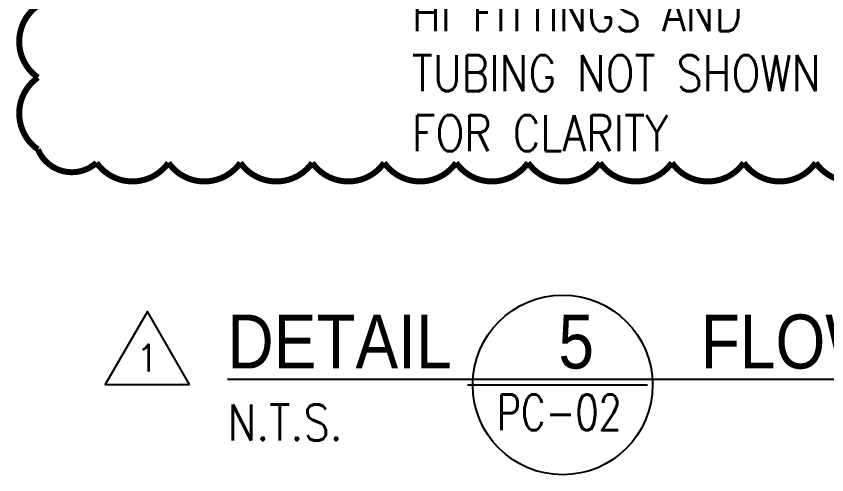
# Model space of a CAD drawing. Header units: inches. Extents: x 10198 to 13598, y 8611 to 9216.
# Drawn here: x 12424.3 to 12559.6, y 8731.4 to 8807.9 of the extents above; entities that cross this region are included whole.
import ezdxf
from ezdxf.enums import TextEntityAlignment as Align

# ---------------------------------------------------------------- set-up
doc = ezdxf.new("R2010")
doc.units = ezdxf.units.IN
doc.header["$LTSCALE"] = 0.1
doc.header["$MEASUREMENT"] = 0
doc.layers.get('0').update_dxf_attribs({"lineweight": 18})
doc.layers.add('AMMENDMENT NO. 1', color=200, linetype='Continuous', lineweight=18)
for name, color, linetype in [('DT-TEXT', 141, 'Continuous'), ('DT-TEXT @ 48', 141, 'Continuous'), ('E-POWR-IDEN', 71, 'Continuous'), ('E-POWR-IDEN @ 48', 71, 'Continuous')]:
    doc.layers.add(name, color=color, linetype=linetype)
doc.styles.add('RomanS', font='romans.shx', dxfattribs={"width": 0.85})

# ---------------------------------------------------------------- blocks, each defined once
blk = doc.blocks.new('Anno_Revision_A')
at = {"color": 0, "linetype": 'ByBlock', "lineweight": -2}
blk.add_lwpolyline([(1.175, -0.678), (0, 1.357), (-1.175, -0.678)], close=True, dxfattribs=at)
at = {"color": 0, "linetype": 'ByBlock', "lineweight": -2, "style": 'RomanS'}
blk.add_attdef('REVISION', text='', height=0.75, dxfattribs=at).set_placement((0, 0.058), align=Align.MIDDLE)

msp = doc.modelspace()

# ---------------------------------------------------------------- linework, layer by layer
at = {"layer": 'AMMENDMENT NO. 1', "const_width": 1}
msp.add_lwpolyline([(12569.71369, 8783.43129, -0.52056705), (12557.71369, 8783.43129, -0.52056705), (12545.71369, 8783.43129, -0.52056705), (12533.71369, 8783.43129, -0.52056705), (12521.71369, 8783.43129, -0.52056705), (12509.71369, 8783.43129, -0.52056705), (12497.71369, 8783.43129, -0.52056705), (12485.71369, 8783.43129, -0.52056705), (12473.71369, 8783.43129, -0.52056705), (12461.71369, 8783.43129, -0.52056705), (12449.71369, 8783.43129, -0.52056705), (12437.71369, 8783.43129, -0.52056705), (12427.93886, 8785.65647, -0.52056705), (12427.93886, 8797.65647, -0.52056705), (12427.93886, 8809.65647, -0.52056705)], format="xyb", dxfattribs=at)
at = {"layer": 'DT-TEXT'}
msp.add_line((12499.60377, 8746.35054), (12529.62687, 8746.35054), dxfattribs=at)
msp.add_circle((12515.50103, 8746.35054), 15, dxfattribs=at)

# ---------------------------------------------------------------- block references
at = {"layer": 'E-POWR-IDEN', "xscale": 6, "yscale": 6, "zscale": 6}
msp.add_blockref('Anno_Revision_A', (12446.20149, 8750.48172), dxfattribs=at).add_auto_attribs({'REVISION': '1'})

# ---------------------------------------------------------------- texts
at = {"layer": 'DT-TEXT @ 48', "attachment_point": 1, "style": 'RomanS'}
for s, insert, char_height, width in [('\\A1;{\\fArial|b0|i0|c0|p34;\\H2x;\\LDETAIL      5      \\A0;FLOW TRANSMITTER\\A1;\\P\\Fromans|c0;\\H0.66667x;\\lN.T.S.\\P} ', (12459.55957, 8758.09458), 4.5, 24192), ('\\pi3.5794;{\\W0.75;PC-02}', (12500.93194, 8744.7778), 6.0002995, 28.8027741)]:
    msp.add_mtext(s, dxfattribs=dict(at, insert=insert, char_height=char_height, width=width))
at = {"layer": 'E-POWR-IDEN @ 48', "insert": (12490.33588, 8811.36414), "char_height": 6, "width": 77.3543513, "attachment_point": 1, "style": 'RomanS'}
msp.add_mtext('HI FITTINGS AND TUBING NOT SHOWN FOR CLARITY', dxfattribs=at)

doc.saveas('drawing.dxf')
